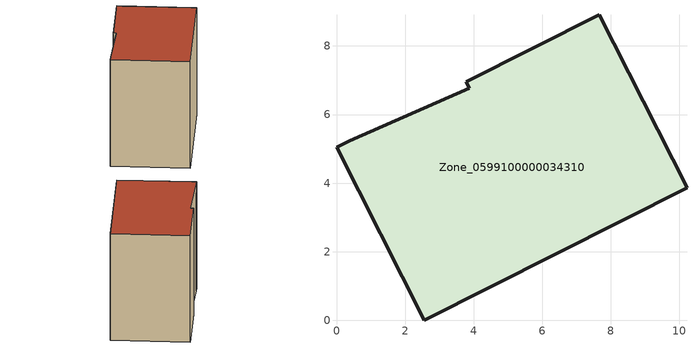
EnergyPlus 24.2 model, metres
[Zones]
Zone_0599100000034310
 floor ground (C_G): 0,5.04 0.39,5.24 3.87,6.76 3.78,6.95 7.66,8.91 10.22,3.87 2.56,0 z2.85
 wall outside (C_F): 10.22,3.87 7.66,8.91 3.78,6.95 3.87,6.76 0.39,5.24 0,5.04 2.56,0 10.22,3.87 z2.85:11.21
 roof outside (C_R): 0.39,5.24 0,5.04 2.56,0 10.22,3.87 7.66,8.91 3.78,6.95 3.87,6.76 z11.21
[BUILDING]
Pand.0599100000034310: North Axis=0; Terrain=City; Loads Convergence Tolerance Value=0.04; Temperature Convergence Tolerance Value=0.4; Solar Distribution=FullExterior; Maximum Number of Warmup Days=25; Minimum Number of Warmup Days=1
[Site:Location]
Rotterdam.The.Hague.AP_ZH_NLD Design_Conditions: Latitude=51.96; Longitude=4.45; Time Zone=1; Elevation=-4.5
[SITE:GROUNDTEMPERATURE:BUILDINGSURFACE]
18, 18, 18, 18, 18, 18, 18, 18, 18, 18, 18, 18
[MATERIAL] Thermal Absorptance=0.9; Solar Absorptance=0.7; Visible Absorptance=0.7
Name | Roughness | Thickness | Conductivity | Density | Specific Heat
G.TC.1975-1991 | MediumSmooth | 0.15 | 0.288461 | 540 | 1210
F.TC.1975-1991 | Rough | 0.3 | 0.230769 | 1920 | 840
R.TC.1975-1991 | MediumRough | 0.2 | 0.153846 | 1500 | 1000
[CONSTRUCTION]
C_G: G.TC.1975-1991
C_F: F.TC.1975-1991
C_R: R.TC.1975-1991
[ZONE]
Zone_0599100000034310: Type=1; Multiplier=1; Ceiling Height=Autocalculate; Volume=Autocalculate; Floor Area=autocalculate; Part of Total Floor Area=Yes
[ZONEINFILTRATION:DESIGNFLOWRATE]
Infil_Zone_0599100000034310: Zone or ZoneList or Space or SpaceList=Zone_0599100000034310; Schedule=AlwaysOn; Design Flow Rate Calculation Method=Flow/Area; Flow Rate per Floor Area=0.003; Constant Term Coefficient=1; Temperature Term Coefficient=0; Velocity Term Coefficient=0; Velocity Squared Term Coefficient=0
[HVACTEMPLATE:ZONE:IDEALLOADSAIRSYSTEM]
Zone_0599100000034310: Maximum Heating Supply Air Temperature=50; Minimum Cooling Supply Air Temperature=13; Maximum Heating Supply Air Humidity Ratio=0.0156; Minimum Cooling Supply Air Humidity Ratio=0.0077; Heating Limit=NoLimit; Cooling Limit=NoLimit; Dehumidification Control Type=ConstantSensibleHeatRatio; Cooling Sensible Heat Ratio=0.7; Dehumidification Setpoint=60; Humidification Control Type=None; Humidification Setpoint=30; Outdoor Air Method=None; Outdoor Air Flow Rate per Person=0.00944; Outdoor Air Flow Rate per Zone Floor Area=0; Outdoor Air Flow Rate per Zone=0; Demand Controlled Ventilation Type=None; Outdoor Air Economizer Type=NoEconomizer; Heat Recovery Type=None; Sensible Heat Recovery Effectiveness=0.7; Latent Heat Recovery Effectiveness=0.65
[ZONECONTROL:THERMOSTAT]
ThermostatControl_Zone_0599100000034310: Zone or ZoneList=Zone_0599100000034310; Control Type Schedule=DualSetpointControlType; Control 1=Thermostat_Zone_0599100000034310; Temperature Difference Between Cutout And Setpoint=0
[THERMOSTATSETPOINT:DUALSETPOINT]
Thermostat_Zone_0599100000034310: Heating Setpoint Temperature Schedule=HeatingSetpoint_Zone_0599100000034310; Cooling Setpoint Temperature Schedule=CoolingSetpoint_Zone_0599100000034310
[SCHEDULE:COMPACT]
HeatingSetpoint_Zone_0599100000034310: Through: 12/31, For: AllDays, Until: 24:00, 21
CoolingSetpoint_Zone_0599100000034310: Through: 12/31, For: AllDays, Until: 24:00, 24
DualSetpointControlType: Through: 12/31, For: AllDays, Until: 24:00, 4
AlwaysOn: Through: 12/31, For: AllDays, Until: 24:00, 1
